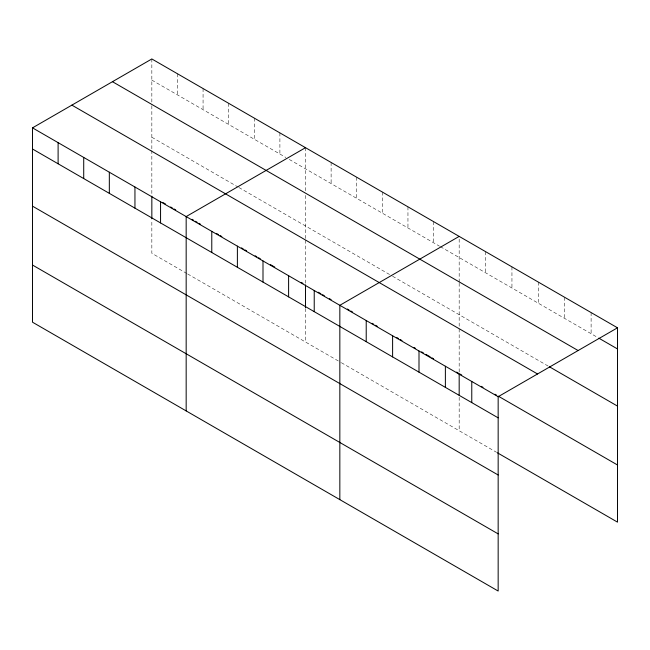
<?xml version="1.0" encoding="UTF-8"?>
<svg xmlns="http://www.w3.org/2000/svg" width="650" height="650" viewBox="0 0 650 650"><rect width="100%" height="100%" fill="white"/><g stroke="black" fill="none" stroke-linecap="round" stroke-linejoin="round"><path stroke-width="0.49" stroke-dasharray="3.25 2.44" d="M459.176 282.173L459.176 236.397M151.84 80.096L285.878 157.479M289.291 159.453L439.538 246.196M440.391 246.691L597.919 337.634M151.84 137.248L238.071 187.029M238.924 187.525L391.731 275.754M392.592 276.242L548.551 366.291M186.843 273.504L151.84 253.289L151.84 219.789M187.696 273.991L340.511 362.221M341.364 362.708L496.632 452.351M591.11 312.569L591.11 333.71M564.728 297.334L564.728 318.476M538.338 282.1L538.338 303.241M511.948 266.866L511.948 288.007M485.566 251.631L485.566 272.773M459.176 283.156L459.176 327.884M459.176 328.9L459.176 372.556M459.176 397.223L459.176 430.731M433.566 221.609L433.566 242.751M407.956 206.83L407.956 227.963M382.346 192.043L382.346 213.176M356.736 177.255L356.736 198.388M331.118 162.468L331.118 183.601M305.508 147.68L305.508 191.482M305.508 195.423L305.508 239.168M305.508 240.183L305.508 284.854M305.508 308.506L305.508 342.014M279.898 132.893L279.898 154.026M254.288 118.105L254.288 139.246M228.678 103.317L228.678 124.459M203.068 88.538L203.068 109.671M177.458 73.751L177.458 94.884M151.84 58.963L151.84 104.731M151.84 105.714L151.84 149.435M151.84 150.451L151.84 195.122"/><path stroke-width="0.97" d="M32.5 127.863L498.16 396.711L498.16 591.037L32.5 322.197L32.5 127.863L151.84 58.963L617.5 327.803L617.5 522.137L497.477 452.847M305.508 147.68L186.168 216.58L186.168 410.914M459.176 236.397L339.836 305.305L339.836 499.631M498.16 396.711L617.5 327.803M598.772 338.13L617.5 348.944M112.458 81.697L578.118 350.545M549.404 366.779L617.5 406.096M71.882 105.129L537.542 373.969M162.939 202.548L165.506 204.027M170.625 206.984L172.331 207.968M174.037 208.951L175.744 209.942M191.969 219.302L193.676 220.285M195.382 221.276L197.088 222.259M198.794 223.243L200.501 224.234M216.726 233.594L218.432 234.585M220.139 235.568L221.845 236.551M241.483 247.894L243.189 248.877M244.896 249.86L246.602 250.843M255.141 255.775L256.848 256.758M258.554 257.749L260.26 258.733M270.506 264.648L274.779 267.109M301.243 282.392L302.949 283.376M318.313 292.248L320.881 293.727M322.587 294.71L324.293 295.701M329.412 298.659L331.118 299.642M347.344 309.01L349.05 309.993M350.756 310.976L352.463 311.967M372.101 323.302L373.807 324.285M375.513 325.276L377.219 326.259M396.858 337.594L398.564 338.577M400.27 339.568L401.976 340.551M413.928 347.449L415.634 348.441M421.614 351.886L423.321 352.877M425.88 354.356L430.154 356.817M431.86 357.801L433.566 358.792M456.617 372.092L458.323 373.084M460.029 374.067L461.727 375.05M481.309 386.352L483.007 387.335M494.926 394.217L496.632 395.2M498.331 396.183L617.5 464.986M32.5 148.996L498.16 417.844M32.5 206.156L498.16 474.996M32.5 265.037L498.16 533.886M471.77 381.477L471.77 402.61M459.176 373.571L459.176 395.257M445.38 366.243L445.38 387.376M418.998 351.008L418.998 372.141M392.608 335.774L392.608 356.907M366.218 320.539L366.218 341.673M314.226 290.517L314.226 311.651M305.508 284.854L305.508 307.523M288.608 275.73L288.608 296.863M262.998 260.942L262.998 282.076M237.388 246.155L237.388 267.288M211.778 231.368L211.778 252.501M160.558 201.793L160.558 222.934M151.84 196.138L151.84 218.798M134.948 187.013L134.948 208.146M109.33 172.226L109.33 193.359M83.72 157.438L83.72 178.571M58.11 142.651L58.11 163.784"/></g></svg>
